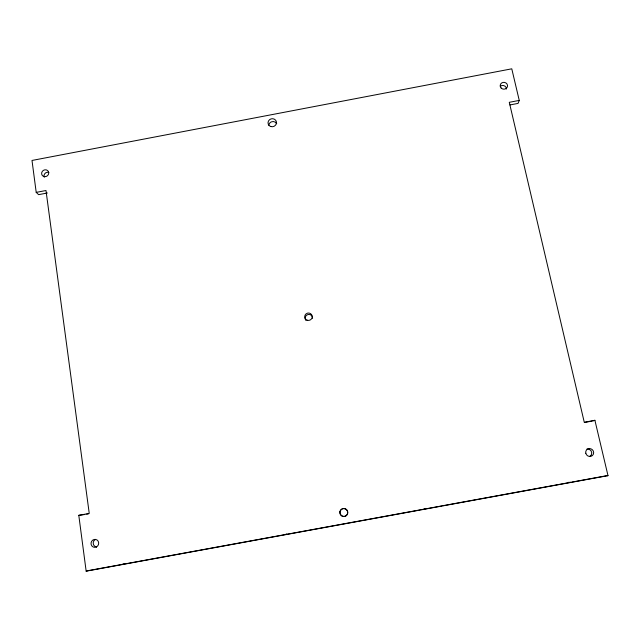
<?xml version="1.0" encoding="UTF-8"?>
<svg xmlns="http://www.w3.org/2000/svg" width="640" height="640" viewBox="0 0 640 640"><rect width="100%" height="100%" fill="white"/><g stroke="black" fill="none" stroke-linecap="round" stroke-linejoin="round"><path stroke-width="0.96" d="M47.36 192.992L38.624 194.656L36.208 192.376L32 160.456L511.776 68.816L519.248 100.416L518.048 103.4L509.968 104.936M593.024 420.92L594.904 420.296L608 475.656L86.16 571.184L78.792 515.336L89.24 513.408L45.992 190.512L36.208 192.376M86.16 571.184L88.352 570.6M519.248 100.416L509.288 102.312L584.264 422.256L594.904 420.296M84.792 514.504L78.792 515.336M86.68 514.16L88.56 513.808M584.384 422.512L592.064 421.096M424.168 508.76L426.088 508.408M89.328 570.416L420.336 509.824M421.312 509.648L441.752 505.904M442.736 505.72L571.312 482.184M572.272 482.008L605.992 475.832M606.664 475.776L608 475.656M286.184 533.944L286.8 534.272M125.072 563.496A11.048 10.504 -69.8 0 1 120.568 564.528M570.376 482.312A11.168 10.656 44.4 0 1 568.464 482.32M44.24 177.16A3.608 3.352 -33 0 1 48.872 172.4M500.328 86.296A3.656 3.4 5.4 0 1 506.432 89.048M96.504 546.936A3.992 3.784 -67.4 0 1 95.496 539.4M586.928 449.016A4.04 3.84 41.8 0 1 589.696 456.44M268.72 125.256A4.216 3.984 -14.1 0 1 276.72 123.736M346.848 509.88A3.968 3.888 79.3 0 1 344.944 516.272A3.968 3.888 79.3 0 1 340.056 511.768A3.968 3.888 79.3 0 1 346.096 509.184M306.008 320.528A3.744 3.68 -15.9 0 1 307.728 314.624A3.744 3.68 -15.9 0 1 312.592 318.392M501.136 88.032A3.68 3.424 5.4 0 0 507.368 86.84A3.68 3.424 5.4 0 0 503.072 82.4A3.68 3.424 5.4 0 0 501.136 88.032M44.704 176.688A3.64 3.376 -33 0 0 48.472 171.704A3.64 3.376 -33 0 0 42.352 171.32A3.64 3.376 -33 0 0 44.704 176.688M96.36 546.96A4.024 3.816 -67.3 0 0 97.176 540.072A4.024 3.816 -67.3 0 0 91.048 543.008A4.024 3.816 -67.3 0 0 96.36 546.96M585.8 453.232A4.072 3.872 41.7 0 0 592.408 455.536A4.072 3.872 41.7 0 0 590.832 448.784A4.072 3.872 41.7 0 0 585.8 453.232M270.792 126.536A4.248 4.008 -14.1 0 0 276.424 121.92A4.248 4.008 -14.1 0 0 269.536 119.704A4.248 4.008 -14.1 0 0 270.792 126.536M340.064 511.2A4 3.92 79.4 0 0 344.488 516.496A4 3.92 79.4 0 0 346.744 509.976A4 3.92 79.4 0 0 340.064 511.2M307.192 320.224A3.768 3.704 -15.9 0 0 312.168 316.024A3.768 3.704 -15.9 0 0 306.032 313.912A3.768 3.704 -15.9 0 0 307.192 320.224"/></g></svg>
